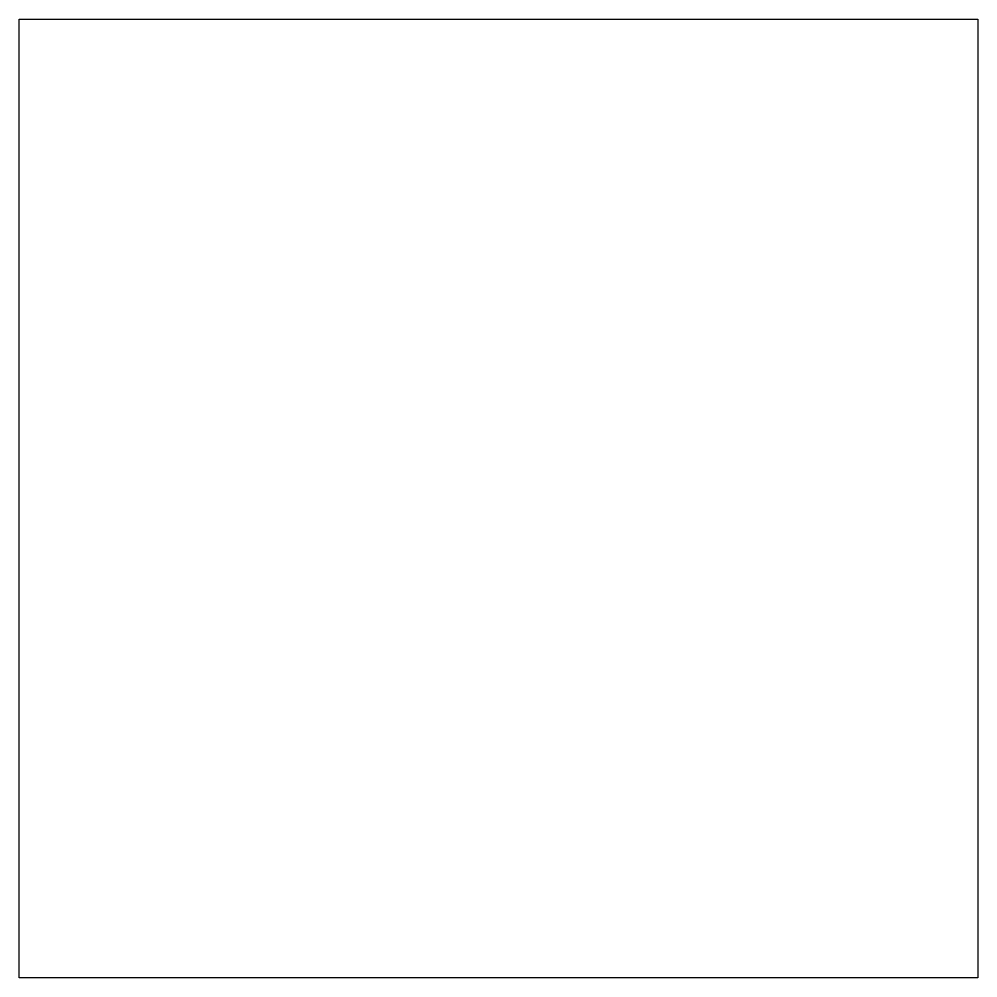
# Model space of a CAD drawing. Header units: centimetres. Extents: x -1.9782 to -1.9238, y 1.9107 to 1.9651.
import ezdxf

# ---------------------------------------------------------------- set-up
doc = ezdxf.new("R2010")
doc.units = ezdxf.units.CM
doc.header["$MEASUREMENT"] = 0
doc.header["$XCLIPFRAME"] = 0
doc.layers.add('Vrstva 1', color=7, linetype='Continuous')
picture_1 = doc.add_image_def('image1.jpg', size_in_pixel=(281, 281))

msp = doc.modelspace()

# ---------------------------------------------------------------- pictures from other files: only their frames are drawn
at = {"layer": 'Vrstva 1', "color": 0}
image = msp.add_image(picture_1, insert=(-1.95791, -1.95791), size_in_units=(3.902778, 3.902778), dxfattribs=at)
image.set_boundary_path([(-1.95791, -1.95791), (1.95791, 1.95791)])
image.dxf.flags = 3

doc.saveas('drawing.dxf')
